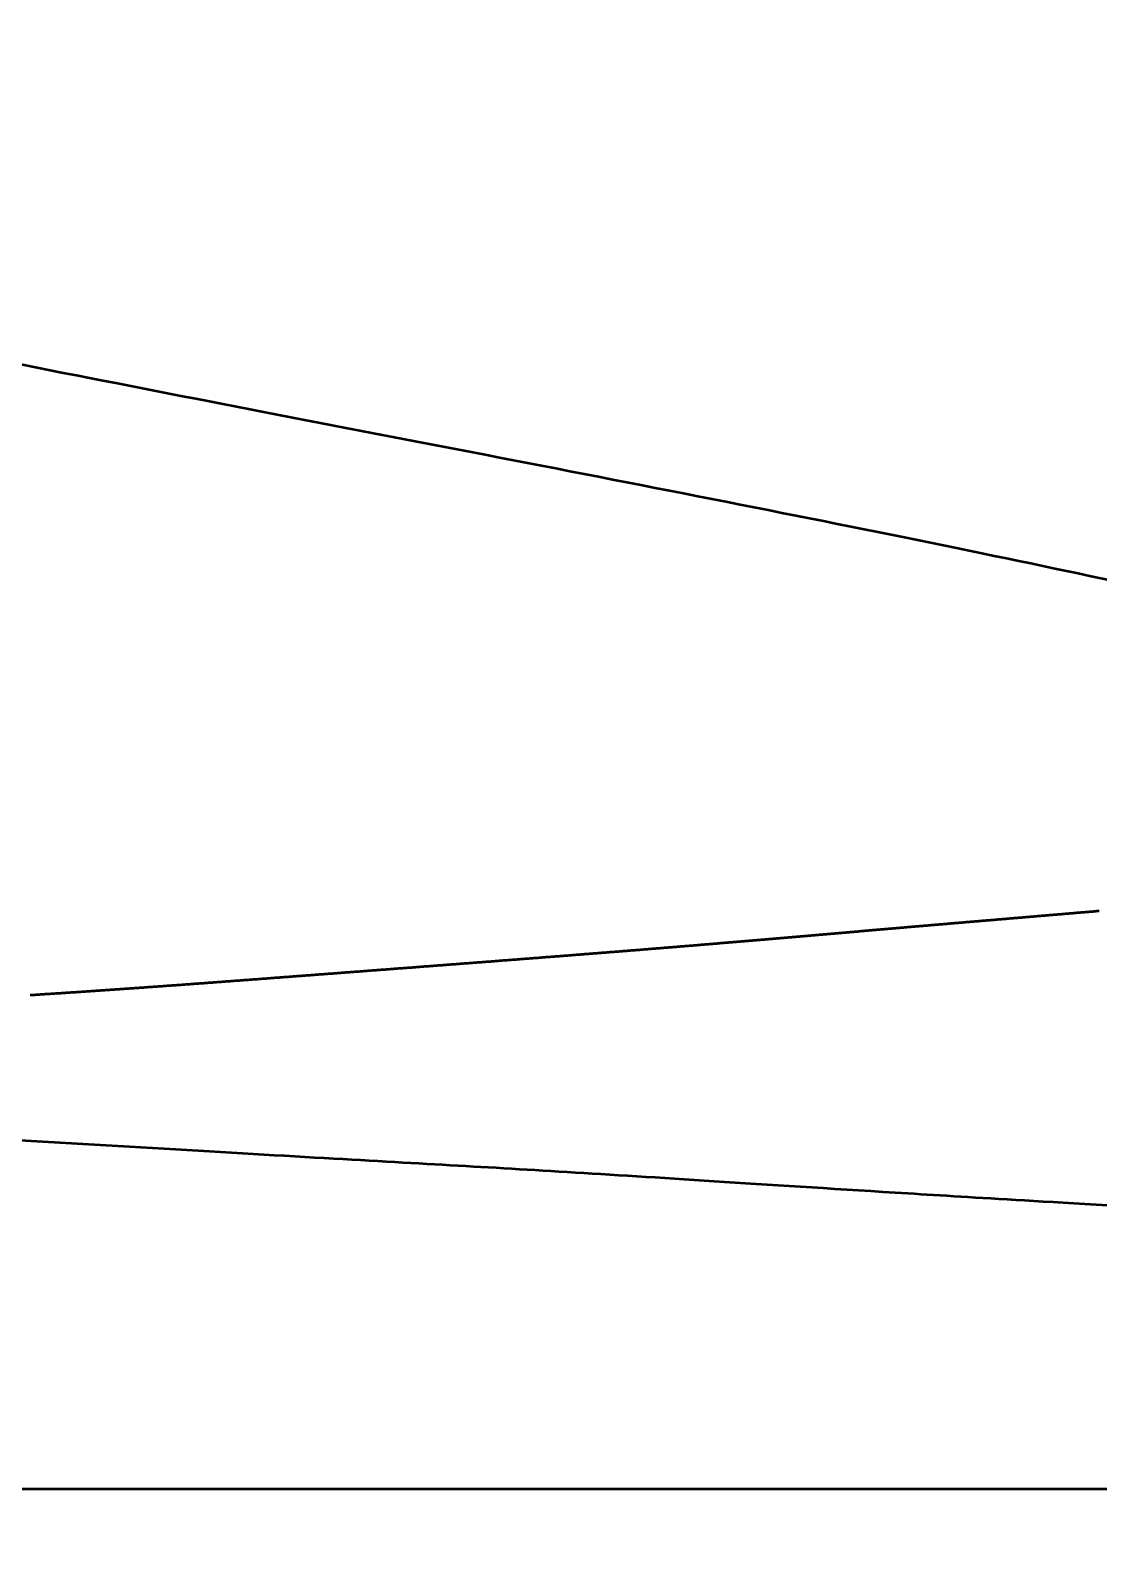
# Model space of a CAD drawing. Header units: millimetres. Extents: x -237 to 1000, y -57 to 526.
# Drawn here: x 329.4 to 389.7, y 334.2 to 420.4 of the extents above; entities that cross this region are included whole.
import ezdxf

# ---------------------------------------------------------------- set-up
doc = ezdxf.new("R2010")
doc.units = ezdxf.units.MM
doc.layers.add('Rez', color=30, linetype='Continuous', lineweight=50, true_color=0xff7f00)

# ---------------------------------------------------------------- blocks, each defined once
blk = doc.blocks.new('paluba')
at = {"layer": 'Rez'}
blk.add_open_spline([(59, 118), (99.863, 117.933), (138.777, 117.325), (167.556, 116.514), (199.579, 114.082), (229, 110), (253.693, 105.57), (283.892, 98.071), (321.995, 86.924), (354.017, 76.993), (375.095, 69.696), (383.202, 67.264), (402.457, 60.171), (417, 55)], degree=4, dxfattribs=at)
blk = doc.blocks.new('Bok')
at = {"layer": 'Rez'}
blk.add_line((439, 0), (50, 0), dxfattribs=at)
blk.add_open_spline([(201.554, 24), (216.628, 23.827), (233.191, 23.5), (250, 23), (267.266, 22.387), (281.734, 21.7), (297.61, 20.849), (313, 20), (336.366, 18.623), (348, 18), (366.513, 16.79), (384.516, 15.709), (436, 13)], degree=3, dxfattribs=at)
blk = doc.blocks.new('Stranica')
at = {"layer": 'Rez'}
for p, q in [((-378.671, -20.532), (-378.73, -20.527)), ((-378.612, -20.537), (-378.671, -20.532)), ((-378.553, -20.542), (-378.612, -20.537)), ((-378.494, -20.547), (-378.553, -20.542)), ((-378.435, -20.552), (-378.494, -20.547)), ((-378.376, -20.557), (-378.435, -20.552)), ((-378.317, -20.562), (-378.376, -20.557)), ((-378.258, -20.567), (-378.317, -20.562)), ((-378.199, -20.572), (-378.258, -20.567)), ((-378.14, -20.577), (-378.199, -20.572)), ((-378.081, -20.582), (-378.14, -20.577)), ((-378.021, -20.587), (-378.081, -20.582)), ((-377.962, -20.592), (-378.021, -20.587)), ((-377.903, -20.597), (-377.962, -20.592)), ((-377.843, -20.602), (-377.903, -20.597)), ((-377.784, -20.607), (-377.843, -20.602)), ((-377.725, -20.612), (-377.784, -20.607)), ((-377.665, -20.617), (-377.725, -20.612)), ((-377.606, -20.622), (-377.665, -20.617)), ((-377.546, -20.627), (-377.606, -20.622)), ((-377.487, -20.632), (-377.546, -20.627)), ((-377.427, -20.637), (-377.487, -20.632)), ((-377.367, -20.642), (-377.427, -20.637)), ((-377.308, -20.647), (-377.367, -20.642)), ((-377.248, -20.652), (-377.308, -20.647)), ((-377.188, -20.657), (-377.248, -20.652)), ((-377.129, -20.662), (-377.188, -20.657)), ((-377.069, -20.667), (-377.129, -20.662)), ((-377.009, -20.672), (-377.069, -20.667)), ((-376.949, -20.677), (-377.009, -20.672)), ((-376.89, -20.683), (-376.949, -20.677)), ((-376.83, -20.688), (-376.89, -20.683)), ((-376.77, -20.693), (-376.83, -20.688)), ((-376.71, -20.698), (-376.77, -20.693)), ((-376.65, -20.703), (-376.71, -20.698)), ((-376.59, -20.708), (-376.65, -20.703)), ((-376.53, -20.713), (-376.59, -20.708)), ((-376.47, -20.718), (-376.53, -20.713)), ((-376.411, -20.723), (-376.47, -20.718)), ((-376.351, -20.728), (-376.411, -20.723)), ((-376.291, -20.733), (-376.351, -20.728)), ((-376.231, -20.738), (-376.291, -20.733)), ((-376.17, -20.743), (-376.231, -20.738)), ((-376.11, -20.748), (-376.17, -20.743)), ((-376.05, -20.753), (-376.11, -20.748)), ((-375.99, -20.758), (-376.05, -20.753)), ((-375.93, -20.763), (-375.99, -20.758)), ((-375.87, -20.769), (-375.93, -20.763)), ((-375.81, -20.774), (-375.87, -20.769)), ((-375.75, -20.779), (-375.81, -20.774)), ((-375.69, -20.784), (-375.75, -20.779)), ((-375.63, -20.789), (-375.69, -20.784)), ((-375.569, -20.794), (-375.63, -20.789)), ((-375.509, -20.799), (-375.569, -20.794)), ((-375.449, -20.804), (-375.509, -20.799)), ((-375.389, -20.809), (-375.449, -20.804)), ((-375.329, -20.814), (-375.389, -20.809)), ((-375.268, -20.819), (-375.329, -20.814)), ((-375.208, -20.824), (-375.268, -20.819)), ((-375.148, -20.829), (-375.208, -20.824)), ((-375.088, -20.835), (-375.148, -20.829)), ((-375.027, -20.84), (-375.088, -20.835)), ((-374.967, -20.845), (-375.027, -20.84)), ((-374.907, -20.85), (-374.967, -20.845)), ((-374.847, -20.855), (-374.907, -20.85)), ((-374.786, -20.86), (-374.847, -20.855)), ((-374.726, -20.865), (-374.786, -20.86)), ((-374.666, -20.87), (-374.726, -20.865)), ((-374.606, -20.875), (-374.666, -20.87)), ((-374.545, -20.88), (-374.606, -20.875)), ((-374.485, -20.885), (-374.545, -20.88)), ((-374.425, -20.89), (-374.485, -20.885)), ((-374.365, -20.896), (-374.425, -20.89)), ((-374.304, -20.901), (-374.365, -20.896)), ((-374.244, -20.906), (-374.304, -20.901)), ((-374.184, -20.911), (-374.244, -20.906)), ((-374.123, -20.916), (-374.184, -20.911)), ((-374.063, -20.921), (-374.123, -20.916)), ((-374.003, -20.926), (-374.063, -20.921)), ((-373.943, -20.931), (-374.003, -20.926)), ((-373.882, -20.936), (-373.943, -20.931)), ((-373.822, -20.941), (-373.882, -20.936)), ((-373.762, -20.946), (-373.822, -20.941)), ((-373.702, -20.951), (-373.762, -20.946)), ((-373.642, -20.957), (-373.702, -20.951)), ((-373.581, -20.962), (-373.642, -20.957)), ((-373.521, -20.967), (-373.581, -20.962)), ((-373.461, -20.972), (-373.521, -20.967)), ((-373.401, -20.977), (-373.461, -20.972)), ((-373.341, -20.982), (-373.401, -20.977)), ((-373.28, -20.987), (-373.341, -20.982)), ((-373.22, -20.992), (-373.28, -20.987)), ((-373.16, -20.997), (-373.22, -20.992)), ((-373.1, -21.002), (-373.16, -20.997)), ((-373.04, -21.007), (-373.1, -21.002)), ((-372.98, -21.012), (-373.04, -21.007)), ((-372.92, -21.017), (-372.98, -21.012)), ((-372.86, -21.023), (-372.92, -21.017)), ((-372.799, -21.028), (-372.86, -21.023)), ((-372.739, -21.033), (-372.799, -21.028)), ((-372.679, -21.038), (-372.739, -21.033)), ((-372.619, -21.043), (-372.679, -21.038)), ((-372.559, -21.048), (-372.619, -21.043)), ((-372.499, -21.053), (-372.559, -21.048)), ((-372.439, -21.058), (-372.499, -21.053)), ((-372.379, -21.063), (-372.439, -21.058)), ((-372.32, -21.068), (-372.379, -21.063)), ((-372.26, -21.073), (-372.32, -21.068)), ((-372.2, -21.078), (-372.26, -21.073)), ((-372.14, -21.083), (-372.2, -21.078)), ((-372.08, -21.088), (-372.14, -21.083)), ((-372.02, -21.094), (-372.08, -21.088)), ((-371.96, -21.099), (-372.02, -21.094)), ((-371.901, -21.104), (-371.96, -21.099)), ((-371.841, -21.109), (-371.901, -21.104)), ((-371.781, -21.114), (-371.841, -21.109)), ((-371.721, -21.119), (-371.781, -21.114)), ((-371.662, -21.124), (-371.721, -21.119)), ((-371.602, -21.129), (-371.662, -21.124)), ((-371.542, -21.134), (-371.602, -21.129)), ((-371.483, -21.139), (-371.542, -21.134)), ((-371.423, -21.144), (-371.483, -21.139)), ((-371.364, -21.149), (-371.423, -21.144)), ((-371.304, -21.154), (-371.364, -21.149)), ((-371.245, -21.159), (-371.304, -21.154)), ((-371.185, -21.164), (-371.245, -21.159)), ((-371.126, -21.169), (-371.185, -21.164)), ((-371.067, -21.174), (-371.126, -21.169)), ((-371.007, -21.179), (-371.067, -21.174)), ((-370.948, -21.184), (-371.007, -21.179)), ((-370.889, -21.189), (-370.948, -21.184)), ((-370.829, -21.194), (-370.889, -21.189)), ((-370.77, -21.199), (-370.829, -21.194)), ((-370.711, -21.204), (-370.77, -21.199)), ((-370.652, -21.209), (-370.711, -21.204)), ((-370.593, -21.214), (-370.652, -21.209)), ((-370.533, -21.219), (-370.593, -21.214)), ((-370.474, -21.224), (-370.533, -21.219)), ((-370.415, -21.229), (-370.474, -21.224)), ((-370.356, -21.234), (-370.415, -21.229)), ((-370.298, -21.239), (-370.356, -21.234)), ((-370.239, -21.245), (-370.298, -21.239)), ((-370.18, -21.25), (-370.239, -21.245)), ((-370.121, -21.255), (-370.18, -21.25)), ((-370.062, -21.259), (-370.121, -21.255)), ((-370.003, -21.264), (-370.062, -21.259)), ((-369.945, -21.269), (-370.003, -21.264)), ((-369.886, -21.274), (-369.945, -21.269)), ((-369.827, -21.279), (-369.886, -21.274)), ((-369.769, -21.284), (-369.827, -21.279)), ((-369.71, -21.289), (-369.769, -21.284)), ((-369.652, -21.294), (-369.71, -21.289)), ((-369.593, -21.299), (-369.652, -21.294)), ((-369.535, -21.304), (-369.593, -21.299)), ((-369.477, -21.309), (-369.535, -21.304)), ((-369.418, -21.314), (-369.477, -21.309)), ((-369.36, -21.319), (-369.418, -21.314)), ((-369.302, -21.324), (-369.36, -21.319)), ((-369.244, -21.329), (-369.302, -21.324)), ((-369.186, -21.334), (-369.244, -21.329)), ((-369.128, -21.339), (-369.186, -21.334)), ((-369.07, -21.344), (-369.128, -21.339)), ((-369.012, -21.349), (-369.07, -21.344)), ((-368.954, -21.354), (-369.012, -21.349)), ((-368.896, -21.359), (-368.954, -21.354)), ((-368.838, -21.364), (-368.896, -21.359)), ((-368.78, -21.369), (-368.838, -21.364)), ((-368.723, -21.374), (-368.78, -21.369)), ((-368.665, -21.379), (-368.723, -21.374)), ((-368.608, -21.383), (-368.665, -21.379)), ((-368.55, -21.388), (-368.608, -21.383)), ((-368.493, -21.393), (-368.55, -21.388)), ((-368.435, -21.398), (-368.493, -21.393)), ((-368.378, -21.403), (-368.435, -21.398)), ((-368.321, -21.408), (-368.378, -21.403)), ((-368.263, -21.413), (-368.321, -21.408)), ((-368.206, -21.418), (-368.263, -21.413)), ((-368.149, -21.423), (-368.206, -21.418)), ((-368.092, -21.428), (-368.149, -21.423)), ((-368.035, -21.432), (-368.092, -21.428)), ((-367.978, -21.437), (-368.035, -21.432)), ((-367.921, -21.442), (-367.978, -21.437)), ((-367.864, -21.447), (-367.921, -21.442)), ((-367.807, -21.452), (-367.864, -21.447)), ((-367.751, -21.457), (-367.807, -21.452)), ((-367.694, -21.462), (-367.751, -21.457)), ((-367.637, -21.467), (-367.694, -21.462)), ((-367.581, -21.471), (-367.637, -21.467)), ((-367.524, -21.476), (-367.581, -21.471)), ((-367.468, -21.481), (-367.524, -21.476)), ((-367.411, -21.486), (-367.468, -21.481)), ((-367.355, -21.491), (-367.411, -21.486)), ((-367.299, -21.496), (-367.355, -21.491)), ((-367.242, -21.5), (-367.299, -21.496)), ((-367.186, -21.505), (-367.242, -21.5)), ((-367.13, -21.51), (-367.186, -21.505)), ((-367.074, -21.515), (-367.13, -21.51)), ((-367.018, -21.52), (-367.074, -21.515)), ((-366.962, -21.525), (-367.018, -21.52)), ((-366.906, -21.529), (-366.962, -21.525)), ((-366.85, -21.534), (-366.906, -21.529)), ((-366.794, -21.539), (-366.85, -21.534)), ((-366.738, -21.544), (-366.794, -21.539)), ((-366.682, -21.549), (-366.738, -21.544)), ((-366.626, -21.553), (-366.682, -21.549)), ((-366.57, -21.558), (-366.626, -21.553)), ((-366.515, -21.563), (-366.57, -21.558)), ((-366.459, -21.568), (-366.515, -21.563)), ((-366.403, -21.573), (-366.459, -21.568)), ((-366.348, -21.577), (-366.403, -21.573)), ((-366.292, -21.582), (-366.348, -21.577)), ((-366.237, -21.587), (-366.292, -21.582)), ((-366.181, -21.592), (-366.237, -21.587)), ((-366.126, -21.597), (-366.181, -21.592)), ((-366.07, -21.601), (-366.126, -21.597)), ((-366.015, -21.606), (-366.07, -21.601)), ((-365.959, -21.611), (-366.015, -21.606)), ((-365.904, -21.616), (-365.959, -21.611)), ((-365.849, -21.62), (-365.904, -21.616)), ((-365.794, -21.625), (-365.849, -21.62)), ((-365.738, -21.63), (-365.794, -21.625)), ((-365.683, -21.635), (-365.738, -21.63)), ((-365.628, -21.64), (-365.683, -21.635)), ((-365.573, -21.644), (-365.628, -21.64)), ((-365.518, -21.649), (-365.573, -21.644)), ((-365.463, -21.654), (-365.518, -21.649)), ((-365.407, -21.659), (-365.463, -21.654)), ((-365.352, -21.663), (-365.407, -21.659)), ((-365.297, -21.668), (-365.352, -21.663)), ((-365.242, -21.673), (-365.297, -21.668)), ((-365.187, -21.678), (-365.242, -21.673)), ((-365.132, -21.682), (-365.187, -21.678)), ((-365.078, -21.687), (-365.132, -21.682)), ((-365.023, -21.692), (-365.078, -21.687)), ((-364.968, -21.697), (-365.023, -21.692)), ((-364.913, -21.701), (-364.968, -21.697)), ((-364.858, -21.706), (-364.913, -21.701)), ((-364.803, -21.711), (-364.858, -21.706)), ((-364.748, -21.715), (-364.803, -21.711)), ((-364.694, -21.72), (-364.748, -21.715)), ((-364.639, -21.725), (-364.694, -21.72)), ((-364.584, -21.73), (-364.639, -21.725)), ((-364.529, -21.734), (-364.584, -21.73)), ((-364.475, -21.739), (-364.529, -21.734)), ((-364.42, -21.744), (-364.475, -21.739)), ((-364.365, -21.749), (-364.42, -21.744)), ((-364.311, -21.753), (-364.365, -21.749)), ((-364.256, -21.758), (-364.311, -21.753)), ((-364.201, -21.763), (-364.256, -21.758)), ((-364.147, -21.767), (-364.201, -21.763)), ((-364.092, -21.772), (-364.147, -21.767)), ((-364.037, -21.777), (-364.092, -21.772)), ((-363.983, -21.782), (-364.037, -21.777)), ((-363.928, -21.786), (-363.983, -21.782)), ((-363.873, -21.791), (-363.928, -21.786)), ((-363.819, -21.796), (-363.873, -21.791)), ((-363.764, -21.8), (-363.819, -21.796)), ((-363.71, -21.805), (-363.764, -21.8)), ((-363.655, -21.81), (-363.71, -21.805)), ((-363.601, -21.815), (-363.655, -21.81)), ((-363.546, -21.819), (-363.601, -21.815)), ((-363.491, -21.824), (-363.546, -21.819)), ((-363.437, -21.829), (-363.491, -21.824)), ((-363.382, -21.833), (-363.437, -21.829)), ((-363.328, -21.838), (-363.382, -21.833)), ((-363.273, -21.843), (-363.328, -21.838)), ((-363.219, -21.848), (-363.273, -21.843)), ((-363.164, -21.852), (-363.219, -21.848)), ((-363.11, -21.857), (-363.164, -21.852)), ((-363.055, -21.862), (-363.11, -21.857)), ((-363, -21.866), (-363.055, -21.862)), ((-362.946, -21.871), (-363, -21.866)), ((-362.891, -21.876), (-362.946, -21.871)), ((-362.837, -21.88), (-362.891, -21.876)), ((-362.782, -21.885), (-362.837, -21.88)), ((-362.728, -21.89), (-362.782, -21.885)), ((-362.673, -21.895), (-362.728, -21.89)), ((-362.618, -21.899), (-362.673, -21.895)), ((-362.564, -21.904), (-362.618, -21.899)), ((-362.509, -21.909), (-362.564, -21.904)), ((-362.455, -21.913), (-362.509, -21.909)), ((-362.4, -21.918), (-362.455, -21.913)), ((-362.345, -21.923), (-362.4, -21.918)), ((-362.291, -21.928), (-362.345, -21.923)), ((-362.236, -21.932), (-362.291, -21.928)), ((-362.181, -21.937), (-362.236, -21.932)), ((-362.127, -21.942), (-362.181, -21.937)), ((-362.072, -21.946), (-362.127, -21.942)), ((-362.017, -21.951), (-362.072, -21.946)), ((-361.963, -21.956), (-362.017, -21.951)), ((-361.908, -21.96), (-361.963, -21.956)), ((-361.853, -21.965), (-361.908, -21.96)), ((-361.798, -21.97), (-361.853, -21.965)), ((-361.744, -21.975), (-361.798, -21.97)), ((-361.689, -21.979), (-361.744, -21.975)), ((-361.634, -21.984), (-361.689, -21.979)), ((-361.579, -21.989), (-361.634, -21.984)), ((-361.524, -21.993), (-361.579, -21.989)), ((-361.469, -21.998), (-361.524, -21.993)), ((-361.415, -22.003), (-361.469, -21.998)), ((-361.36, -22.008), (-361.415, -22.003)), ((-361.305, -22.012), (-361.36, -22.008)), ((-361.25, -22.017), (-361.305, -22.012)), ((-361.195, -22.022), (-361.25, -22.017)), ((-361.14, -22.026), (-361.195, -22.022)), ((-361.085, -22.031), (-361.14, -22.026)), ((-361.03, -22.036), (-361.085, -22.031)), ((-360.975, -22.041), (-361.03, -22.036)), ((-360.919, -22.045), (-360.975, -22.041)), ((-360.864, -22.05), (-360.919, -22.045)), ((-360.809, -22.055), (-360.864, -22.05)), ((-360.754, -22.059), (-360.809, -22.055)), ((-360.699, -22.064), (-360.754, -22.059)), ((-360.643, -22.069), (-360.699, -22.064)), ((-360.588, -22.074), (-360.643, -22.069)), ((-360.533, -22.078), (-360.588, -22.074)), ((-360.478, -22.083), (-360.533, -22.078)), ((-360.422, -22.088), (-360.478, -22.083)), ((-360.367, -22.093), (-360.422, -22.088)), ((-360.311, -22.097), (-360.367, -22.093)), ((-360.256, -22.102), (-360.311, -22.097)), ((-360.2, -22.107), (-360.256, -22.102)), ((-360.145, -22.111), (-360.2, -22.107)), ((-360.089, -22.116), (-360.145, -22.111)), ((-360.034, -22.121), (-360.089, -22.116)), ((-359.978, -22.126), (-360.034, -22.121)), ((-359.922, -22.13), (-359.978, -22.126)), ((-359.866, -22.135), (-359.922, -22.13)), ((-359.811, -22.14), (-359.866, -22.135)), ((-359.755, -22.145), (-359.811, -22.14)), ((-359.699, -22.149), (-359.755, -22.145)), ((-359.643, -22.154), (-359.699, -22.149)), ((-359.587, -22.159), (-359.643, -22.154)), ((-359.531, -22.164), (-359.587, -22.159)), ((-359.475, -22.168), (-359.531, -22.164)), ((-359.419, -22.173), (-359.475, -22.168)), ((-359.363, -22.178), (-359.419, -22.173)), ((-359.307, -22.183), (-359.363, -22.178)), ((-359.251, -22.188), (-359.307, -22.183)), ((-359.194, -22.192), (-359.251, -22.188)), ((-359.138, -22.197), (-359.194, -22.192)), ((-359.082, -22.202), (-359.138, -22.197)), ((-359.025, -22.207), (-359.082, -22.202)), ((-358.969, -22.211), (-359.025, -22.207)), ((-358.912, -22.216), (-358.969, -22.211)), ((-358.856, -22.221), (-358.912, -22.216)), ((-358.799, -22.226), (-358.856, -22.221)), ((-358.743, -22.231), (-358.799, -22.226)), ((-358.686, -22.235), (-358.743, -22.231)), ((-358.629, -22.24), (-358.686, -22.235)), ((-358.572, -22.245), (-358.629, -22.24)), ((-358.515, -22.25), (-358.572, -22.245)), ((-358.458, -22.254), (-358.515, -22.25)), ((-358.401, -22.259), (-358.458, -22.254)), ((-358.344, -22.264), (-358.401, -22.259)), ((-358.287, -22.269), (-358.344, -22.264)), ((-358.23, -22.274), (-358.287, -22.269)), ((-358.173, -22.279), (-358.23, -22.274)), ((-358.116, -22.283), (-358.173, -22.279)), ((-358.058, -22.288), (-358.116, -22.283)), ((-358.001, -22.293), (-358.058, -22.288)), ((-357.944, -22.298), (-358.001, -22.293)), ((-357.886, -22.303), (-357.944, -22.298)), ((-357.829, -22.307), (-357.886, -22.303)), ((-357.771, -22.312), (-357.829, -22.307)), ((-357.713, -22.317), (-357.771, -22.312)), ((-357.655, -22.322), (-357.713, -22.317)), ((-357.598, -22.327), (-357.655, -22.322)), ((-357.54, -22.332), (-357.598, -22.327)), ((-357.482, -22.337), (-357.54, -22.332)), ((-357.424, -22.341), (-357.482, -22.337)), ((-357.366, -22.346), (-357.424, -22.341)), ((-357.308, -22.351), (-357.366, -22.346)), ((-357.249, -22.356), (-357.308, -22.351)), ((-357.191, -22.361), (-357.249, -22.356)), ((-357.133, -22.366), (-357.191, -22.361)), ((-357.074, -22.371), (-357.133, -22.366)), ((-357.016, -22.375), (-357.074, -22.371)), ((-356.957, -22.38), (-357.016, -22.375)), ((-356.899, -22.385), (-356.957, -22.38)), ((-356.84, -22.39), (-356.899, -22.385)), ((-356.781, -22.395), (-356.84, -22.39)), ((-356.722, -22.4), (-356.781, -22.395)), ((-356.663, -22.405), (-356.722, -22.4)), ((-356.604, -22.41), (-356.663, -22.405)), ((-356.545, -22.415), (-356.604, -22.41)), ((-356.486, -22.42), (-356.545, -22.415)), ((-356.427, -22.424), (-356.486, -22.42)), ((-356.367, -22.429), (-356.427, -22.424)), ((-356.308, -22.434), (-356.367, -22.429)), ((-356.248, -22.439), (-356.308, -22.434)), ((-356.189, -22.444), (-356.248, -22.439)), ((-356.129, -22.449), (-356.189, -22.444)), ((-356.07, -22.454), (-356.129, -22.449)), ((-356.01, -22.459), (-356.07, -22.454)), ((-355.95, -22.464), (-356.01, -22.459)), ((-355.89, -22.469), (-355.95, -22.464)), ((-355.83, -22.474), (-355.89, -22.469)), ((-355.77, -22.479), (-355.83, -22.474)), ((-355.709, -22.484), (-355.77, -22.479)), ((-355.649, -22.489), (-355.709, -22.484)), ((-355.589, -22.494), (-355.649, -22.489)), ((-355.528, -22.499), (-355.589, -22.494)), ((-355.468, -22.504), (-355.528, -22.499)), ((-355.407, -22.509), (-355.468, -22.504)), ((-355.346, -22.514), (-355.407, -22.509)), ((-355.285, -22.519), (-355.346, -22.514)), ((-355.224, -22.524), (-355.285, -22.519)), ((-355.163, -22.529), (-355.224, -22.524)), ((-355.102, -22.534), (-355.163, -22.529)), ((-355.041, -22.539), (-355.102, -22.534)), ((-354.98, -22.544), (-355.041, -22.539)), ((-354.918, -22.549), (-354.98, -22.544)), ((-354.857, -22.554), (-354.918, -22.549)), ((-354.795, -22.559), (-354.857, -22.554)), ((-354.734, -22.564), (-354.795, -22.559)), ((-354.672, -22.569), (-354.734, -22.564)), ((-354.61, -22.574), (-354.672, -22.569)), ((-354.548, -22.579), (-354.61, -22.574)), ((-354.486, -22.584), (-354.548, -22.579)), ((-354.424, -22.589), (-354.486, -22.584)), ((-354.362, -22.594), (-354.424, -22.589)), ((-354.299, -22.599), (-354.362, -22.594)), ((-354.237, -22.604), (-354.299, -22.599)), ((-354.174, -22.609), (-354.237, -22.604)), ((-354.111, -22.615), (-354.174, -22.609)), ((-354.049, -22.62), (-354.111, -22.615)), ((-353.986, -22.625), (-354.049, -22.62)), ((-353.923, -22.63), (-353.986, -22.625)), ((-353.86, -22.635), (-353.923, -22.63)), ((-353.797, -22.64), (-353.86, -22.635)), ((-353.733, -22.645), (-353.797, -22.64)), ((-353.67, -22.65), (-353.733, -22.645)), ((-353.606, -22.655), (-353.67, -22.65)), ((-353.543, -22.661), (-353.606, -22.655)), ((-353.479, -22.666), (-353.543, -22.661)), ((-353.415, -22.671), (-353.479, -22.666)), ((-353.351, -22.676), (-353.415, -22.671)), ((-353.287, -22.681), (-353.351, -22.676)), ((-353.223, -22.686), (-353.287, -22.681)), ((-353.159, -22.692), (-353.223, -22.686)), ((-353.095, -22.697), (-353.159, -22.692)), ((-353.03, -22.702), (-353.095, -22.697)), ((-352.966, -22.707), (-353.03, -22.702)), ((-352.901, -22.712), (-352.966, -22.707)), ((-352.836, -22.717), (-352.901, -22.712)), ((-352.771, -22.723), (-352.836, -22.717)), ((-352.706, -22.728), (-352.771, -22.723)), ((-352.641, -22.733), (-352.706, -22.728)), ((-352.576, -22.738), (-352.641, -22.733)), ((-352.511, -22.744), (-352.576, -22.738)), ((-352.446, -22.749), (-352.511, -22.744)), ((-352.38, -22.754), (-352.446, -22.749)), ((-352.315, -22.759), (-352.38, -22.754)), ((-352.249, -22.764), (-352.315, -22.759)), ((-352.183, -22.77), (-352.249, -22.764)), ((-352.118, -22.775), (-352.183, -22.77)), ((-352.052, -22.78), (-352.118, -22.775)), ((-351.986, -22.785), (-352.052, -22.78)), ((-351.92, -22.791), (-351.986, -22.785)), ((-351.853, -22.796), (-351.92, -22.791)), ((-351.787, -22.801), (-351.853, -22.796)), ((-351.721, -22.807), (-351.787, -22.801)), ((-351.654, -22.812), (-351.721, -22.807)), ((-351.588, -22.817), (-351.654, -22.812)), ((-351.521, -22.822), (-351.588, -22.817)), ((-351.454, -22.828), (-351.521, -22.822)), ((-351.388, -22.833), (-351.454, -22.828)), ((-351.321, -22.838), (-351.388, -22.833)), ((-351.254, -22.844), (-351.321, -22.838)), ((-351.187, -22.849), (-351.254, -22.844)), ((-351.119, -22.854), (-351.187, -22.849)), ((-351.052, -22.86), (-351.119, -22.854)), ((-350.985, -22.865), (-351.052, -22.86)), ((-350.917, -22.87), (-350.985, -22.865)), ((-350.85, -22.876), (-350.917, -22.87)), ((-350.782, -22.881), (-350.85, -22.876)), ((-350.715, -22.886), (-350.782, -22.881)), ((-350.647, -22.892), (-350.715, -22.886)), ((-350.579, -22.897), (-350.647, -22.892)), ((-350.511, -22.902), (-350.579, -22.897)), ((-350.443, -22.908), (-350.511, -22.902)), ((-350.375, -22.913), (-350.443, -22.908)), ((-350.307, -22.919), (-350.375, -22.913)), ((-350.239, -22.924), (-350.307, -22.919)), ((-350.17, -22.929), (-350.239, -22.924)), ((-350.102, -22.935), (-350.17, -22.929)), ((-350.033, -22.94), (-350.102, -22.935)), ((-349.965, -22.945), (-350.033, -22.94)), ((-349.896, -22.951), (-349.965, -22.945)), ((-349.827, -22.956), (-349.896, -22.951)), ((-349.759, -22.962), (-349.827, -22.956)), ((-349.69, -22.967), (-349.759, -22.962)), ((-349.621, -22.972), (-349.69, -22.967)), ((-349.552, -22.978), (-349.621, -22.972)), ((-349.483, -22.983), (-349.552, -22.978)), ((-349.413, -22.989), (-349.483, -22.983)), ((-349.344, -22.994), (-349.413, -22.989)), ((-349.275, -23), (-349.344, -22.994)), ((-349.205, -23.005), (-349.275, -23)), ((-349.136, -23.01), (-349.205, -23.005)), ((-349.066, -23.016), (-349.136, -23.01)), ((-348.997, -23.021), (-349.066, -23.016)), ((-348.927, -23.027), (-348.997, -23.021)), ((-348.857, -23.032), (-348.927, -23.027)), ((-348.788, -23.038), (-348.857, -23.032)), ((-348.718, -23.043), (-348.788, -23.038)), ((-348.648, -23.049), (-348.718, -23.043)), ((-348.578, -23.054), (-348.648, -23.049)), ((-348.508, -23.06), (-348.578, -23.054)), ((-348.437, -23.065), (-348.508, -23.06)), ((-348.367, -23.071), (-348.437, -23.065)), ((-348.297, -23.076), (-348.367, -23.071)), ((-348.227, -23.081), (-348.297, -23.076)), ((-348.156, -23.087), (-348.227, -23.081)), ((-348.086, -23.092), (-348.156, -23.087)), ((-348.015, -23.098), (-348.086, -23.092)), ((-347.944, -23.103), (-348.015, -23.098)), ((-347.874, -23.109), (-347.944, -23.103)), ((-347.803, -23.114), (-347.874, -23.109)), ((-347.732, -23.12), (-347.803, -23.114)), ((-347.661, -23.125), (-347.732, -23.12)), ((-347.59, -23.131), (-347.661, -23.125)), ((-347.519, -23.136), (-347.59, -23.131)), ((-347.448, -23.142), (-347.519, -23.136)), ((-347.377, -23.148), (-347.448, -23.142)), ((-347.306, -23.153), (-347.377, -23.148)), ((-347.235, -23.159), (-347.306, -23.153)), ((-347.163, -23.164), (-347.235, -23.159)), ((-347.092, -23.17), (-347.163, -23.164)), ((-347.021, -23.175), (-347.092, -23.17)), ((-346.949, -23.181), (-347.021, -23.175)), ((-346.878, -23.186), (-346.949, -23.181)), ((-346.806, -23.192), (-346.878, -23.186)), ((-346.734, -23.197), (-346.806, -23.192)), ((-346.663, -23.203), (-346.734, -23.197)), ((-346.591, -23.208), (-346.663, -23.203)), ((-346.519, -23.214), (-346.591, -23.208)), ((-346.447, -23.22), (-346.519, -23.214)), ((-346.375, -23.225), (-346.447, -23.22)), ((-346.303, -23.231), (-346.375, -23.225)), ((-346.231, -23.236), (-346.303, -23.231)), ((-346.159, -23.242), (-346.231, -23.236)), ((-346.087, -23.247), (-346.159, -23.242)), ((-346.015, -23.253), (-346.087, -23.247)), ((-345.943, -23.258), (-346.015, -23.253)), ((-345.871, -23.264), (-345.943, -23.258)), ((-345.798, -23.27), (-345.871, -23.264)), ((-345.726, -23.275), (-345.798, -23.27)), ((-345.654, -23.281), (-345.726, -23.275)), ((-345.581, -23.286), (-345.654, -23.281)), ((-345.509, -23.292), (-345.581, -23.286)), ((-345.436, -23.298), (-345.509, -23.292)), ((-345.363, -23.303), (-345.436, -23.298)), ((-345.291, -23.309), (-345.363, -23.303)), ((-345.218, -23.314), (-345.291, -23.309)), ((-345.145, -23.32), (-345.218, -23.314)), ((-345.073, -23.325), (-345.145, -23.32)), ((-345, -23.331), (-345.073, -23.325)), ((-344.927, -23.337), (-345, -23.331)), ((-344.854, -23.342), (-344.927, -23.337)), ((-344.781, -23.348), (-344.854, -23.342)), ((-344.708, -23.353), (-344.781, -23.348)), ((-344.635, -23.359), (-344.708, -23.353)), ((-344.562, -23.365), (-344.635, -23.359)), ((-344.489, -23.37), (-344.562, -23.365)), ((-344.416, -23.376), (-344.489, -23.37)), ((-344.343, -23.382), (-344.416, -23.376)), ((-344.269, -23.387), (-344.343, -23.382)), ((-344.196, -23.393), (-344.269, -23.387)), ((-344.123, -23.398), (-344.196, -23.393)), ((-344.05, -23.404), (-344.123, -23.398)), ((-343.976, -23.41), (-344.05, -23.404)), ((-343.903, -23.415), (-343.976, -23.41)), ((-343.829, -23.421), (-343.903, -23.415)), ((-343.756, -23.427), (-343.829, -23.421)), ((-343.682, -23.432), (-343.756, -23.427)), ((-343.609, -23.438), (-343.682, -23.432)), ((-343.535, -23.443), (-343.609, -23.438)), ((-343.462, -23.449), (-343.535, -23.443)), ((-343.388, -23.455), (-343.462, -23.449)), ((-343.314, -23.46), (-343.388, -23.455)), ((-343.241, -23.466), (-343.314, -23.46)), ((-343.167, -23.472), (-343.241, -23.466)), ((-343.093, -23.477), (-343.167, -23.472)), ((-343.019, -23.483), (-343.093, -23.477)), ((-342.945, -23.489), (-343.019, -23.483)), ((-342.872, -23.494), (-342.945, -23.489)), ((-342.798, -23.5), (-342.872, -23.494)), ((-342.724, -23.505), (-342.798, -23.5)), ((-342.65, -23.511), (-342.724, -23.505)), ((-342.576, -23.517), (-342.65, -23.511)), ((-342.502, -23.522), (-342.576, -23.517)), ((-342.428, -23.528), (-342.502, -23.522)), ((-342.354, -23.534), (-342.428, -23.528)), ((-342.28, -23.539), (-342.354, -23.534)), ((-342.206, -23.545), (-342.28, -23.539)), ((-342.131, -23.551), (-342.206, -23.545)), ((-342.057, -23.556), (-342.131, -23.551)), ((-341.983, -23.562), (-342.057, -23.556)), ((-341.909, -23.568), (-341.983, -23.562)), ((-341.835, -23.573), (-341.909, -23.568)), ((-341.761, -23.579), (-341.835, -23.573)), ((-341.686, -23.585), (-341.761, -23.579)), ((-341.612, -23.59), (-341.686, -23.585)), ((-341.538, -23.596), (-341.612, -23.59)), ((-341.463, -23.602), (-341.538, -23.596)), ((-341.389, -23.607), (-341.463, -23.602)), ((-341.315, -23.613), (-341.389, -23.607)), ((-341.24, -23.619), (-341.315, -23.613)), ((-341.166, -23.624), (-341.24, -23.619)), ((-341.092, -23.63), (-341.166, -23.624)), ((-341.017, -23.636), (-341.092, -23.63)), ((-340.943, -23.641), (-341.017, -23.636)), ((-340.868, -23.647), (-340.943, -23.641)), ((-340.794, -23.653), (-340.868, -23.647)), ((-340.719, -23.658), (-340.794, -23.653)), ((-340.645, -23.664), (-340.719, -23.658)), ((-340.57, -23.67), (-340.645, -23.664)), ((-340.496, -23.675), (-340.57, -23.67)), ((-340.421, -23.681), (-340.496, -23.675)), ((-340.347, -23.687), (-340.421, -23.681)), ((-340.272, -23.692), (-340.347, -23.687)), ((-340.198, -23.698), (-340.272, -23.692)), ((-340.123, -23.704), (-340.198, -23.698)), ((-340.049, -23.709), (-340.123, -23.704)), ((-339.974, -23.715), (-340.049, -23.709)), ((-339.899, -23.721), (-339.974, -23.715)), ((-339.825, -23.726), (-339.899, -23.721)), ((-339.75, -23.732), (-339.825, -23.726)), ((-339.675, -23.738), (-339.75, -23.732)), ((-339.601, -23.743), (-339.675, -23.738)), ((-339.526, -23.749), (-339.601, -23.743)), ((-339.452, -23.755), (-339.526, -23.749)), ((-339.377, -23.76), (-339.452, -23.755)), ((-339.302, -23.766), (-339.377, -23.76)), ((-339.228, -23.772), (-339.302, -23.766)), ((-339.153, -23.777), (-339.228, -23.772)), ((-339.078, -23.783), (-339.153, -23.777)), ((-339.004, -23.789), (-339.078, -23.783)), ((-338.929, -23.794), (-339.004, -23.789)), ((-338.854, -23.8), (-338.929, -23.794)), ((-338.78, -23.806), (-338.854, -23.8)), ((-338.705, -23.811), (-338.78, -23.806)), ((-338.63, -23.817), (-338.705, -23.811)), ((-338.556, -23.823), (-338.63, -23.817)), ((-338.481, -23.828), (-338.556, -23.823)), ((-338.406, -23.834), (-338.481, -23.828)), ((-338.332, -23.84), (-338.406, -23.834)), ((-338.257, -23.845), (-338.332, -23.84)), ((-338.182, -23.851), (-338.257, -23.845)), ((-338.108, -23.856), (-338.182, -23.851)), ((-338.033, -23.862), (-338.108, -23.856)), ((-337.958, -23.868), (-338.033, -23.862)), ((-337.884, -23.873), (-337.958, -23.868)), ((-337.809, -23.879), (-337.884, -23.873)), ((-337.734, -23.885), (-337.809, -23.879)), ((-337.66, -23.89), (-337.734, -23.885)), ((-337.585, -23.896), (-337.66, -23.89)), ((-337.51, -23.902), (-337.585, -23.896)), ((-337.436, -23.907), (-337.51, -23.902)), ((-337.361, -23.913), (-337.436, -23.907)), ((-337.287, -23.919), (-337.361, -23.913)), ((-337.212, -23.924), (-337.287, -23.919)), ((-337.138, -23.93), (-337.212, -23.924)), ((-337.063, -23.936), (-337.138, -23.93)), ((-336.988, -23.941), (-337.063, -23.936)), ((-336.914, -23.947), (-336.988, -23.941)), ((-336.839, -23.953), (-336.914, -23.947)), ((-336.765, -23.958), (-336.839, -23.953)), ((-336.69, -23.964), (-336.765, -23.958)), ((-336.616, -23.969), (-336.69, -23.964)), ((-336.541, -23.975), (-336.616, -23.969)), ((-336.467, -23.981), (-336.541, -23.975)), ((-336.392, -23.986), (-336.467, -23.981)), ((-336.318, -23.992), (-336.392, -23.986)), ((-336.244, -23.998), (-336.318, -23.992)), ((-336.169, -24.003), (-336.244, -23.998)), ((-336.095, -24.009), (-336.169, -24.003)), ((-336.02, -24.015), (-336.095, -24.009)), ((-335.946, -24.02), (-336.02, -24.015)), ((-335.872, -24.026), (-335.946, -24.02)), ((-335.797, -24.031), (-335.872, -24.026)), ((-335.723, -24.037), (-335.797, -24.031)), ((-335.649, -24.043), (-335.723, -24.037)), ((-335.575, -24.048), (-335.649, -24.043)), ((-335.5, -24.054), (-335.575, -24.048)), ((-335.426, -24.06), (-335.5, -24.054)), ((-335.352, -24.065), (-335.426, -24.06)), ((-335.278, -24.071), (-335.352, -24.065)), ((-335.204, -24.076), (-335.278, -24.071)), ((-335.129, -24.082), (-335.204, -24.076)), ((-335.055, -24.088), (-335.129, -24.082)), ((-334.981, -24.093), (-335.055, -24.088)), ((-334.907, -24.099), (-334.981, -24.093)), ((-334.833, -24.104), (-334.907, -24.099)), ((-334.759, -24.11), (-334.833, -24.104)), ((-334.685, -24.116), (-334.759, -24.11)), ((-334.611, -24.121), (-334.685, -24.116)), ((-334.537, -24.127), (-334.611, -24.121)), ((-334.463, -24.132), (-334.537, -24.127)), ((-334.389, -24.138), (-334.463, -24.132)), ((-334.316, -24.144), (-334.389, -24.138)), ((-334.242, -24.149), (-334.316, -24.144)), ((-334.168, -24.155), (-334.242, -24.149)), ((-334.094, -24.16), (-334.168, -24.155)), ((-334.02, -24.166), (-334.094, -24.16)), ((-333.947, -24.171), (-334.02, -24.166)), ((-333.873, -24.177), (-333.947, -24.171)), ((-333.799, -24.183), (-333.873, -24.177)), ((-333.725, -24.188), (-333.799, -24.183)), ((-333.652, -24.194), (-333.725, -24.188)), ((-333.578, -24.199), (-333.652, -24.194)), ((-333.505, -24.205), (-333.578, -24.199)), ((-333.431, -24.21), (-333.505, -24.205)), ((-333.357, -24.216), (-333.431, -24.21)), ((-333.284, -24.222), (-333.357, -24.216)), ((-333.21, -24.227), (-333.284, -24.222)), ((-333.137, -24.233), (-333.21, -24.227)), ((-333.063, -24.238), (-333.137, -24.233)), ((-332.99, -24.244), (-333.063, -24.238)), ((-332.917, -24.249), (-332.99, -24.244)), ((-332.843, -24.255), (-332.917, -24.249)), ((-332.77, -24.26), (-332.843, -24.255)), ((-332.697, -24.266), (-332.77, -24.26)), ((-332.623, -24.271), (-332.697, -24.266)), ((-332.55, -24.277), (-332.623, -24.271)), ((-332.477, -24.282), (-332.55, -24.277)), ((-332.404, -24.288), (-332.477, -24.282)), ((-332.33, -24.293), (-332.404, -24.288)), ((-332.257, -24.299), (-332.33, -24.293)), ((-332.184, -24.304), (-332.257, -24.299)), ((-332.111, -24.31), (-332.184, -24.304)), ((-332.038, -24.315), (-332.111, -24.31)), ((-331.965, -24.321), (-332.038, -24.315)), ((-331.892, -24.326), (-331.965, -24.321)), ((-331.819, -24.332), (-331.892, -24.326)), ((-331.746, -24.337), (-331.819, -24.332)), ((-331.673, -24.343), (-331.746, -24.337)), ((-331.6, -24.348), (-331.673, -24.343)), ((-331.527, -24.354), (-331.6, -24.348)), ((-331.454, -24.359), (-331.527, -24.354)), ((-331.381, -24.365), (-331.454, -24.359)), ((-331.309, -24.37), (-331.381, -24.365)), ((-331.236, -24.376), (-331.309, -24.37)), ((-331.163, -24.381), (-331.236, -24.376)), ((-331.09, -24.387), (-331.163, -24.381)), ((-331.018, -24.392), (-331.09, -24.387)), ((-330.945, -24.397), (-331.018, -24.392)), ((-330.872, -24.403), (-330.945, -24.397)), ((-330.8, -24.408), (-330.872, -24.403)), ((-330.727, -24.414), (-330.8, -24.408)), ((-330.655, -24.419), (-330.727, -24.414)), ((-330.582, -24.425), (-330.655, -24.419)), ((-330.51, -24.43), (-330.582, -24.425)), ((-330.437, -24.435), (-330.51, -24.43)), ((-330.365, -24.441), (-330.437, -24.435)), ((-330.293, -24.446), (-330.365, -24.441)), ((-330.22, -24.452), (-330.293, -24.446)), ((-330.148, -24.457), (-330.22, -24.452)), ((-330.076, -24.462), (-330.148, -24.457)), ((-330.003, -24.468), (-330.076, -24.462)), ((-329.931, -24.473), (-330.003, -24.468)), ((-329.859, -24.479), (-329.931, -24.473)), ((-329.787, -24.484), (-329.859, -24.479)), ((-329.715, -24.489), (-329.787, -24.484)), ((-329.643, -24.495), (-329.715, -24.489)), ((-329.57, -24.5), (-329.643, -24.495)), ((-329.498, -24.505), (-329.57, -24.5)), ((-329.426, -24.511), (-329.498, -24.505)), ((-329.354, -24.516), (-329.426, -24.511)), ((-329.282, -24.521), (-329.354, -24.516)), ((-329.211, -24.527), (-329.282, -24.521)), ((-329.139, -24.532), (-329.211, -24.527)), ((-329.067, -24.537), (-329.139, -24.532)), ((-328.995, -24.543), (-329.067, -24.537)), ((-328.923, -24.548), (-328.995, -24.543)), ((-328.852, -24.553), (-328.923, -24.548)), ((-328.78, -24.559), (-328.852, -24.553)), ((-328.708, -24.564), (-328.78, -24.559)), ((-328.637, -24.569), (-328.708, -24.564)), ((-328.565, -24.575), (-328.637, -24.569)), ((-328.493, -24.58), (-328.565, -24.575)), ((-328.422, -24.585), (-328.493, -24.58)), ((-328.35, -24.59), (-328.422, -24.585)), ((-328.279, -24.596), (-328.35, -24.59)), ((-328.207, -24.601), (-328.279, -24.596)), ((-328.136, -24.606), (-328.207, -24.601)), ((-328.065, -24.611), (-328.136, -24.606)), ((-327.993, -24.617), (-328.065, -24.611)), ((-327.922, -24.622), (-327.993, -24.617)), ((-327.851, -24.627), (-327.922, -24.622)), ((-327.779, -24.632), (-327.851, -24.627)), ((-327.708, -24.638), (-327.779, -24.632)), ((-327.637, -24.643), (-327.708, -24.638)), ((-327.566, -24.648), (-327.637, -24.643)), ((-327.495, -24.653), (-327.566, -24.648)), ((-327.424, -24.658), (-327.495, -24.653)), ((-327.353, -24.664), (-327.424, -24.658)), ((-327.282, -24.669), (-327.353, -24.664)), ((-327.211, -24.674), (-327.282, -24.669)), ((-327.14, -24.679), (-327.211, -24.674)), ((-327.069, -24.684), (-327.14, -24.679)), ((-326.998, -24.689), (-327.069, -24.684)), ((-326.927, -24.695), (-326.998, -24.689)), ((-326.857, -24.7), (-326.927, -24.695)), ((-326.786, -24.705), (-326.857, -24.7)), ((-326.715, -24.71), (-326.786, -24.705)), ((-326.645, -24.715), (-326.715, -24.71)), ((-326.574, -24.72), (-326.645, -24.715)), ((-326.503, -24.725), (-326.574, -24.72)), ((-326.433, -24.73), (-326.503, -24.725)), ((-326.362, -24.736), (-326.433, -24.73)), ((-326.292, -24.741), (-326.362, -24.736)), ((-326.221, -24.746), (-326.292, -24.741)), ((-326.151, -24.751), (-326.221, -24.746)), ((-326.081, -24.756), (-326.151, -24.751)), ((-326.01, -24.761), (-326.081, -24.756)), ((-325.94, -24.766), (-326.01, -24.761)), ((-325.87, -24.771), (-325.94, -24.766)), ((-325.8, -24.776), (-325.87, -24.771)), ((-325.73, -24.781), (-325.8, -24.776)), ((-325.659, -24.786), (-325.73, -24.781)), ((-325.589, -24.791), (-325.659, -24.786)), ((-325.519, -24.796), (-325.589, -24.791)), ((-325.449, -24.801), (-325.519, -24.796)), ((-325.379, -24.806), (-325.449, -24.801)), ((-325.309, -24.811), (-325.379, -24.806)), ((-325.239, -24.816), (-325.309, -24.811)), ((-325.17, -24.821), (-325.239, -24.816)), ((-325.1, -24.826), (-325.17, -24.821)), ((-325.03, -24.831), (-325.1, -24.826)), ((-324.96, -24.836), (-325.03, -24.831)), ((-324.891, -24.841), (-324.96, -24.836)), ((-324.821, -24.846), (-324.891, -24.841)), ((-324.751, -24.851), (-324.821, -24.846)), ((-324.682, -24.856), (-324.751, -24.851)), ((-324.612, -24.861), (-324.682, -24.856)), ((-324.543, -24.866), (-324.612, -24.861)), ((-324.473, -24.871), (-324.543, -24.866)), ((-324.404, -24.876), (-324.473, -24.871)), ((-324.335, -24.881), (-324.404, -24.876)), ((-324.265, -24.885), (-324.335, -24.881)), ((-324.196, -24.89), (-324.265, -24.885)), ((-324.127, -24.895), (-324.196, -24.89)), ((-324.058, -24.9), (-324.127, -24.895)), ((-323.988, -24.905), (-324.058, -24.9)), ((-323.919, -24.91), (-323.988, -24.905)), ((-323.85, -24.915), (-323.919, -24.91)), ((-323.781, -24.919), (-323.85, -24.915)), ((-323.712, -24.924), (-323.781, -24.919)), ((-323.643, -24.929), (-323.712, -24.924)), ((-323.574, -24.934), (-323.643, -24.929)), ((-323.506, -24.939), (-323.574, -24.934)), ((-323.437, -24.944), (-323.506, -24.939)), ((-323.368, -24.948), (-323.437, -24.944)), ((-323.299, -24.953), (-323.368, -24.948)), ((-323.231, -24.958), (-323.299, -24.953)), ((-323.162, -24.963), (-323.231, -24.958)), ((-323.093, -24.967), (-323.162, -24.963)), ((-323.025, -24.972), (-323.093, -24.967)), ((-322.956, -24.977), (-323.025, -24.972)), ((-322.888, -24.982), (-322.956, -24.977)), ((-322.819, -24.986), (-322.888, -24.982)), ((-322.751, -24.991), (-322.819, -24.986)), ((-322.683, -24.996), (-322.751, -24.991)), ((-322.614, -25), (-322.683, -24.996)), ((-322.546, -25.005), (-322.614, -25)), ((-322.478, -25.01), (-322.546, -25.005)), ((-322.41, -25.014), (-322.478, -25.01)), ((-322.342, -25.019), (-322.41, -25.014)), ((-322.274, -25.024), (-322.342, -25.019)), ((-322.206, -25.028), (-322.274, -25.024)), ((-322.138, -25.033), (-322.206, -25.028)), ((-322.07, -25.038), (-322.138, -25.033)), ((-322.002, -25.042), (-322.07, -25.038)), ((-321.934, -25.047), (-322.002, -25.042)), ((-321.866, -25.051), (-321.934, -25.047)), ((-321.798, -25.056), (-321.866, -25.051)), ((-321.731, -25.061), (-321.798, -25.056)), ((-321.663, -25.065), (-321.731, -25.061)), ((-321.596, -25.07), (-321.663, -25.065)), ((-321.528, -25.074), (-321.596, -25.07)), ((-321.46, -25.079), (-321.528, -25.074)), ((-321.393, -25.083), (-321.46, -25.079)), ((-321.326, -25.088), (-321.393, -25.083)), ((-321.258, -25.092), (-321.326, -25.088)), ((-321.191, -25.097), (-321.258, -25.092)), ((-321.124, -25.101), (-321.191, -25.097)), ((-321.056, -25.106), (-321.124, -25.101)), ((-320.989, -25.11), (-321.056, -25.106)), ((-320.922, -25.115), (-320.989, -25.11)), ((-320.855, -25.119), (-320.922, -25.115)), ((-320.788, -25.124), (-320.855, -25.119)), ((-320.721, -25.128), (-320.788, -25.124)), ((-320.654, -25.133), (-320.721, -25.128)), ((-320.587, -25.137), (-320.654, -25.133)), ((-320.52, -25.141), (-320.587, -25.137)), ((-320.453, -25.146), (-320.52, -25.141)), ((-320.387, -25.15), (-320.453, -25.146)), ((-320.32, -25.155), (-320.387, -25.15)), ((-320.253, -25.159), (-320.32, -25.155)), ((-320.187, -25.163), (-320.253, -25.159)), ((-320.12, -25.168), (-320.187, -25.163)), ((-320.054, -25.172), (-320.12, -25.168)), ((-319.987, -25.176), (-320.054, -25.172)), ((-319.921, -25.181), (-319.987, -25.176)), ((-319.854, -25.185), (-319.921, -25.181)), ((-319.788, -25.189), (-319.854, -25.185)), ((-319.722, -25.193), (-319.788, -25.189)), ((-319.656, -25.198), (-319.722, -25.193)), ((-319.59, -25.202), (-319.656, -25.198)), ((-319.523, -25.206), (-319.59, -25.202)), ((-319.457, -25.211), (-319.523, -25.206)), ((-319.391, -25.215), (-319.457, -25.211)), ((-319.325, -25.219), (-319.391, -25.215)), ((-319.26, -25.223), (-319.325, -25.219)), ((-319.194, -25.227), (-319.26, -25.223)), ((-319.128, -25.232), (-319.194, -25.227)), ((-319.062, -25.236), (-319.128, -25.232)), ((-318.996, -25.24), (-319.062, -25.236)), ((-318.931, -25.244), (-318.996, -25.24)), ((-318.865, -25.248), (-318.931, -25.244)), ((-318.8, -25.252), (-318.865, -25.248)), ((-318.734, -25.256), (-318.8, -25.252)), ((-318.669, -25.261), (-318.734, -25.256)), ((-318.603, -25.265), (-318.669, -25.261)), ((-318.538, -25.269), (-318.603, -25.265)), ((-318.473, -25.273), (-318.538, -25.269)), ((-318.408, -25.277), (-318.473, -25.273)), ((-318.342, -25.281), (-318.408, -25.277))]:
    blk.add_line(p, q, dxfattribs=at)
blk.add_open_spline([(-177.906, 29.205), (-197.441, 28.068), (-219.961, 26.191), (-244.474, 23.024), (-261.715, 20.327), (-277.355, 18.098), (-300.695, 13.758), (-323.566, 9.184), (-348.666, 4.375), (-374.821, -0.785), (-393.118, -4.89), (-409.539, -8.761), (-423.262, -12.045), (-433.59, -14.674)], degree=3, dxfattribs=at)

msp = doc.modelspace()

# ---------------------------------------------------------------- block references
at = {"layer": 'Rez', "yscale": -1, "rotation": 180}
msp.add_blockref('Stranica', (11, 391.205), dxfattribs=at)
at = {"layer": 'Rez'}
for name, p in [('Bok', (11, 338)), ('paluba', (11, 220))]:
    msp.add_blockref(name, p, dxfattribs=at)

doc.saveas('drawing.dxf')
